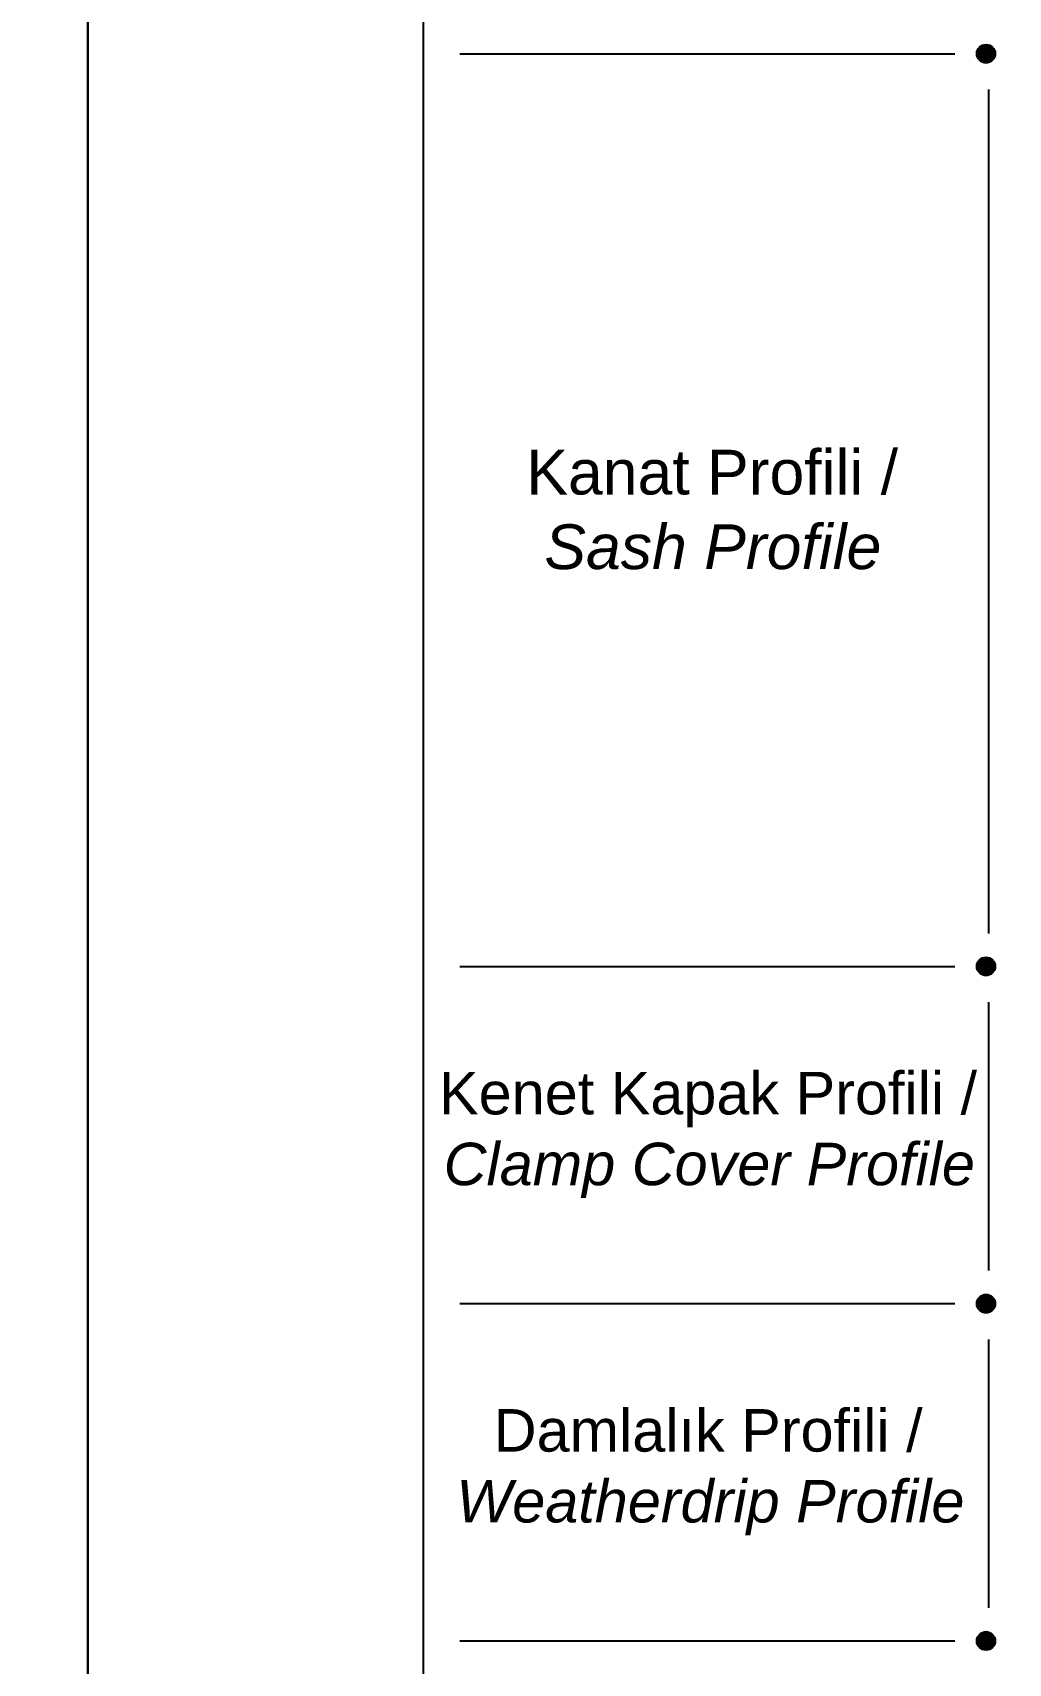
# Model space of a CAD drawing. Header units: millimetres. Extents: x 221 to 2771, y 196 to 840.
# Drawn here: x 668.9 to 712.5, y 690.7 to 763.6 of the extents above; entities that cross this region are included whole.
import ezdxf

# ---------------------------------------------------------------- set-up
doc = ezdxf.new("R2010")
doc.units = ezdxf.units.MM
doc.layers.add('1', color=7, linetype='Continuous')
doc.layers.add('antet_k', color=7, linetype='Continuous')
doc.styles.get("Standard").update_dxf_attribs({"font": 'arial.ttf'})

# ---------------------------------------------------------------- blocks, each defined once
blk = doc.blocks.new('S1.A')
at = {"color": 252}
blk.add_lwpolyline([(2269.171998090239, -494.1260715123585), (2269.171998090239, -791.1260689655101), (2479.168113752698, -791.1260689655101), (2479.168113752698, -494.1260715123585)], close=True, dxfattribs=at)
blk = doc.blocks.new('S50_SYF1')
at = {"layer": 'antet_k', "color": 0}
blk.add_blockref('S1.A', (-1500.921905097648, 2845.514287860263), dxfattribs=at)
blk = doc.blocks.new('YUVARLAK')
at = {"ltscale": 10, "true_color": 0xfed100}
blk.add_hatch(color=40, dxfattribs=at).paths.add_polyline_path([(383.2225274211363, 243.0043160470891, 1), (384.2537774211363, 243.0043160470891, 1)])
at = {"color": 40, "ltscale": 10, "true_color": 0xfed100}
blk.add_circle((383.7381524211363, 243.0043160470891), 0.515625, dxfattribs=at)

msp = doc.modelspace()

# ---------------------------------------------------------------- linework, layer by layer
at = {"layer": '1', "color": 7}
for p, q in [((686.3116843636881, 801.953264123747), (686.311684363686, 580.2807144847502)), ((687.9513331467414, 762.6085788583077), (710.0716272368579, 762.6085788583077)), ((711.5803401421372, 761.0085788583078), (711.5803401421372, 723.283988054533)), ((687.9513331467414, 721.8085788583089), (710.0716272368579, 721.8085788583089)), ((711.5803401421372, 720.2085788583099), (711.5803401421372, 708.2085788583099)), ((687.9513331467414, 706.7331696620868), (710.0716272368579, 706.7331696620868)), ((711.5803401421372, 705.1331696620869), (711.5803401421372, 693.1331696620869)), ((687.9513331467414, 691.6577604658642), (710.0716272368579, 691.6577604658642))]:
    msp.add_line(p, q, dxfattribs=at)

# ---------------------------------------------------------------- block references
for p in [(-306.9306399538231, -1511.773133515619), (-96.9345242913642, -1511.773133515619)]:
    msp.add_blockref('S50_SYF1', p)
at = {"layer": '1', "color": 7, "xscale": 0.8, "yscale": 0.8, "zscale": 0.8}
for p in [(404.4745719363381, 568.2051260206363), (404.4745719363381, 527.4051260206379), (404.4745719363381, 512.3297168244139), (404.4745719363381, 497.254307628192)]:
    msp.add_blockref('YUVARLAK', p, dxfattribs=at)

# ---------------------------------------------------------------- texts
at = {"layer": '1', "color": 7, "attachment_point": 1}
for s, insert, char_height, width in [('\\pi81.37;Kanat Profili /{\\fArial|b0|i1|c162|p34; \\P\\pi82.176;Sash Profile}', (609.548663374151, 744.9045373250437), 2, 179.1510659999997), ('\\pi0.70684;Kenet Kapak Profili /{\\fArial|b0|i1|c162|p34; \\P\\pi0.91291;Clamp Cover Profile}', (686.3116843636881, 717.09380312247), 1.9, 25.2686557784491), ('\\pi3.1499;Damlalık Profili /{\\fArial|b0|i1|c162|p34; \\P\\pi1.4734;Weatherdrip Profile}', (686.3116843636881, 702.018393926247), 1.9, 25.2686557784491)]:
    msp.add_mtext(s, dxfattribs=dict(at, insert=insert, char_height=char_height, width=width))

doc.saveas('drawing.dxf')
